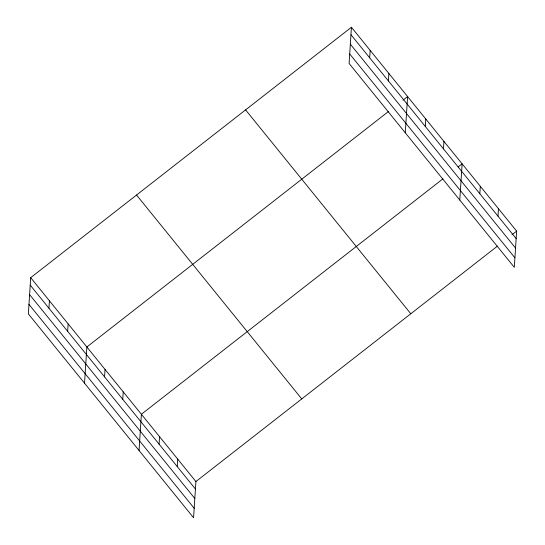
<?xml version="1.0" encoding="UTF-8"?>
<svg xmlns="http://www.w3.org/2000/svg" width="545" height="545" viewBox="0 0 545 545"><rect width="100%" height="100%" fill="white"/><g stroke="black" fill="none" stroke-linecap="round" stroke-linejoin="round"><path stroke-width="0.82" d="M30.697 277.671L28.354 313.872L193.57 517.75L195.907 481.548L30.697 277.671L351.43 27.25L516.646 231.128L514.303 267.329L349.093 63.452L351.43 27.25M48.934 308.232L49.418 300.779M67.662 331.34L68.145 323.88M84.529 383.19L86.866 346.988L388.421 111.548M104.558 376.874L105.042 369.415M122.734 399.301L123.218 391.841M139.05 450.47L141.387 414.268L442.942 178.828M159.079 444.155L159.562 436.695M177.254 466.581L177.738 459.122M369.673 57.818L370.157 50.358M388.401 80.919L388.878 73.459M405.262 132.769L407.606 96.567L402.973 100.185M425.298 126.454L425.781 118.994M443.467 148.88L443.95 141.421M459.782 200.049L462.126 163.847L458.154 166.947M479.818 193.734L480.302 186.274M497.987 216.161L498.471 208.701M195.907 481.548L497.462 246.108M512.014 234.745L516.646 231.128M350.953 34.71L516.163 238.587M350.34 44.193L515.55 248.07M349.706 53.969L514.916 257.846M245.591 109.886L410.801 313.77M136.536 195.028L301.753 398.913M30.213 285.13L195.423 489.008M29.6 294.613L194.81 498.491M28.967 304.389L194.184 508.267"/></g></svg>
